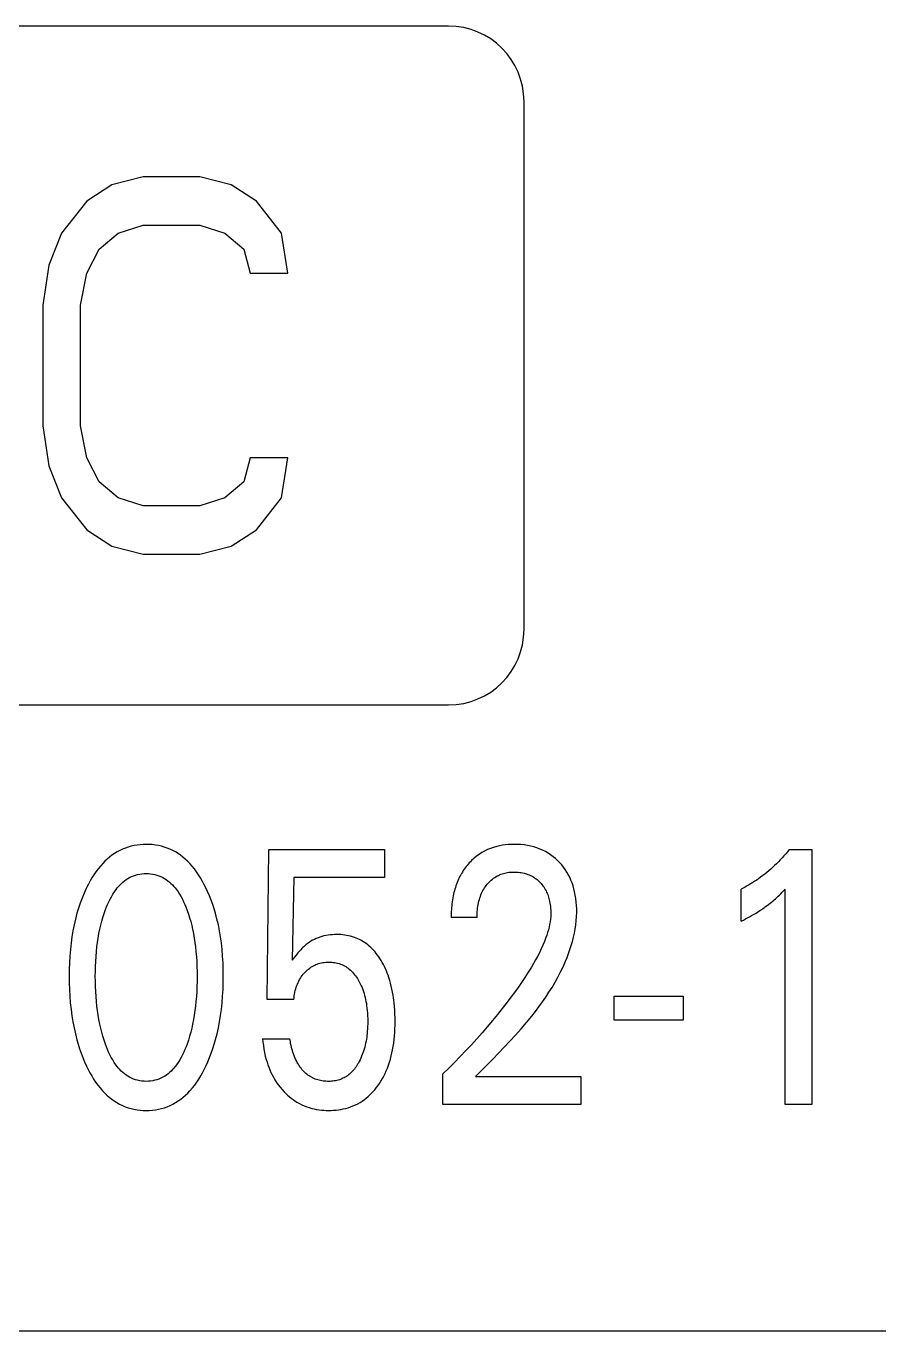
# Model space of a CAD drawing. Extents: x 0 to 420, y 0 to 297.
# Drawn here: x 188.35 to 194, y 186.17 to 194.82 of the extents above; entities that cross this region are included whole.
import ezdxf

# ---------------------------------------------------------------- set-up
doc = ezdxf.new("R2010")
doc.units = 0
doc.header["$LTSCALE"] = 23.1
doc.layers.add('10000_FRONT', color=7, linetype='CONTINUOUS')

msp = doc.modelspace()

# ---------------------------------------------------------------- linework, layer by layer
at = {"layer": '10000_FRONT', "color": 7, "linetype": 'CONTINUOUS'}
for p, q in [((191.1476, 194.8227), (183.6476, 194.8227)), ((191.6476, 190.8227), (191.6476, 194.3227)), ((188.9143, 193.7695), (188.7476, 193.6631)), ((189.1226, 193.8227), (188.9143, 193.7695)), ((189.4976, 193.8227), (189.1226, 193.8227)), ((189.7059, 193.7695), (189.4976, 193.8227)), ((189.8726, 193.6631), (189.7059, 193.7695)), ((188.7476, 193.6631), (188.5809, 193.4503)), ((190.0393, 193.4503), (189.8726, 193.6631)), ((188.9559, 193.4503), (189.1226, 193.5035)), ((189.1226, 193.5035), (189.4976, 193.5035)), ((189.4976, 193.5035), (189.6643, 193.4503)), ((188.5809, 193.4503), (188.4976, 193.2376)), ((188.8309, 193.3439), (188.9559, 193.4503)), ((189.6643, 193.4503), (189.7893, 193.3439)), ((190.0809, 193.1844), (190.0393, 193.4503)), ((188.7476, 193.1844), (188.8309, 193.3439)), ((189.7893, 193.3439), (189.8309, 193.1844)), ((188.4976, 193.2376), (188.4559, 192.9716)), ((188.7059, 192.9716), (188.7476, 193.1844)), ((189.8309, 193.1844), (190.0809, 193.1844)), ((188.4559, 192.9716), (188.4559, 192.1737)), ((188.7059, 192.1737), (188.7059, 192.9716)), ((188.4559, 192.1737), (188.4976, 191.9078)), ((188.7476, 191.961), (188.7059, 192.1737)), ((188.8309, 191.8014), (188.7476, 191.961)), ((189.8309, 191.961), (189.7893, 191.8014)), ((190.0809, 191.961), (189.8309, 191.961)), ((190.0393, 191.695), (190.0809, 191.961)), ((188.4976, 191.9078), (188.5809, 191.695)), ((188.9559, 191.695), (188.8309, 191.8014)), ((189.7893, 191.8014), (189.6643, 191.695)), ((188.5809, 191.695), (188.7476, 191.4822)), ((189.1226, 191.6418), (188.9559, 191.695)), ((189.6643, 191.695), (189.4976, 191.6418)), ((189.8726, 191.4822), (190.0393, 191.695)), ((189.4976, 191.6418), (189.1226, 191.6418)), ((188.7476, 191.4822), (188.9143, 191.3759)), ((189.7059, 191.3759), (189.8726, 191.4822)), ((188.9143, 191.3759), (189.1226, 191.3227)), ((189.4976, 191.3227), (189.7059, 191.3759)), ((189.1226, 191.3227), (189.4976, 191.3227)), ((183.6476, 190.3227), (191.1476, 190.3227)), ((188.967, 189.3577), (188.9492, 189.3479)), ((188.9854, 189.3664), (188.967, 189.3577)), ((189.004, 189.3739), (188.9854, 189.3664)), ((189.023, 189.3804), (189.004, 189.3739)), ((189.0423, 189.3858), (189.023, 189.3804)), ((189.062, 189.3902), (189.0423, 189.3858)), ((189.0819, 189.3936), (189.062, 189.3902)), ((189.1019, 189.396), (189.0819, 189.3936)), ((189.1221, 189.3975), (189.1019, 189.396)), ((189.1423, 189.398), (189.1221, 189.3975)), ((189.1626, 189.3975), (189.1423, 189.398)), ((189.1828, 189.3961), (189.1626, 189.3975)), ((189.2029, 189.3937), (189.1828, 189.3961)), ((189.2229, 189.3903), (189.2029, 189.3937)), ((189.2426, 189.3859), (189.2229, 189.3903)), ((189.262, 189.3804), (189.2426, 189.3859)), ((189.281, 189.3739), (189.262, 189.3804)), ((189.2997, 189.3664), (189.281, 189.3739)), ((189.318, 189.3577), (189.2997, 189.3664)), ((189.3359, 189.3479), (189.318, 189.3577)), ((189.9439, 188.3691), (189.9552, 189.363)), ((189.9552, 189.363), (190.723, 189.363)), ((190.723, 189.363), (190.723, 189.1775)), ((191.3867, 189.3538), (191.368, 189.3434)), ((191.406, 189.3632), (191.3867, 189.3538)), ((191.4258, 189.3714), (191.406, 189.3632)), ((191.4461, 189.3784), (191.4258, 189.3714)), ((191.4667, 189.3843), (191.4461, 189.3784)), ((191.4854, 189.3886), (191.4667, 189.3843)), ((191.5043, 189.3921), (191.4854, 189.3886)), ((191.5234, 189.3947), (191.5043, 189.3921)), ((191.5425, 189.3965), (191.5234, 189.3947)), ((191.5617, 189.3976), (191.5425, 189.3965)), ((191.581, 189.398), (191.5617, 189.3976)), ((191.6035, 189.3976), (191.581, 189.398)), ((191.626, 189.3962), (191.6035, 189.3976)), ((191.6484, 189.3939), (191.626, 189.3962)), ((191.6706, 189.3904), (191.6484, 189.3939)), ((191.6926, 189.3859), (191.6706, 189.3904)), ((191.7127, 189.3807), (191.6926, 189.3859)), ((191.7325, 189.3745), (191.7127, 189.3807)), ((191.7519, 189.3673), (191.7325, 189.3745)), ((191.7709, 189.3591), (191.7519, 189.3673)), ((191.7894, 189.3498), (191.7709, 189.3591)), ((191.8071, 189.3396), (191.7894, 189.3498)), ((193.3947, 189.3491), (193.3831, 189.3354)), ((193.406, 189.363), (193.3947, 189.3491)), ((193.406, 189.363), (193.5564, 189.363)), ((193.5564, 189.363), (193.5564, 187.6727)), ((188.8541, 189.2716), (188.8382, 189.2538)), ((188.8684, 189.2861), (188.8541, 189.2716)), ((188.8834, 189.3), (188.8684, 189.2861)), ((188.899, 189.3132), (188.8834, 189.3)), ((188.9152, 189.3256), (188.899, 189.3132)), ((188.9319, 189.3372), (188.9152, 189.3256)), ((188.9492, 189.3479), (188.9319, 189.3372)), ((189.3532, 189.3372), (189.3359, 189.3479)), ((189.3699, 189.3256), (189.3532, 189.3372)), ((189.3861, 189.3132), (189.3699, 189.3256)), ((189.4017, 189.3), (189.3861, 189.3132)), ((189.4166, 189.2861), (189.4017, 189.3)), ((189.4309, 189.2716), (189.4166, 189.2861)), ((189.4468, 189.2539), (189.4309, 189.2716)), ((191.2778, 189.267), (191.2708, 189.2587)), ((191.285, 189.2751), (191.2778, 189.267)), ((191.2924, 189.2829), (191.285, 189.2751)), ((191.3, 189.2906), (191.2924, 189.2829)), ((191.3158, 189.3052), (191.3, 189.2906)), ((191.3325, 189.319), (191.3158, 189.3052)), ((191.3499, 189.3317), (191.3325, 189.319)), ((191.368, 189.3434), (191.3499, 189.3317)), ((191.8241, 189.3284), (191.8071, 189.3396)), ((191.8406, 189.3163), (191.8241, 189.3284)), ((191.8563, 189.3033), (191.8406, 189.3163)), ((191.8714, 189.2895), (191.8563, 189.3033)), ((191.8849, 189.2758), (191.8714, 189.2895)), ((191.8977, 189.2614), (191.8849, 189.2758)), ((193.3218, 189.2699), (193.3089, 189.2574)), ((193.3345, 189.2826), (193.3218, 189.2699)), ((193.347, 189.2955), (193.3345, 189.2826)), ((193.3593, 189.3086), (193.347, 189.2955)), ((193.3713, 189.3219), (193.3593, 189.3086)), ((193.3831, 189.3354), (193.3713, 189.3219)), ((188.7827, 189.1765), (188.7707, 189.1559)), ((188.7954, 189.1967), (188.7827, 189.1765)), ((188.8089, 189.2163), (188.7954, 189.1967)), ((188.8231, 189.2354), (188.8089, 189.2163)), ((188.8382, 189.2538), (188.8231, 189.2354)), ((189.0205, 189.1719), (189.0322, 189.1786)), ((189.0322, 189.1786), (189.0449, 189.1848)), ((189.0449, 189.1848), (189.0581, 189.1902)), ((189.0581, 189.1902), (189.0716, 189.1948)), ((189.0716, 189.1948), (189.0854, 189.1985)), ((189.0854, 189.1985), (189.0994, 189.2014)), ((189.0994, 189.2014), (189.1136, 189.2035)), ((189.1136, 189.2035), (189.1279, 189.2048)), ((189.1279, 189.2048), (189.1423, 189.2052)), ((189.1423, 189.2052), (189.1567, 189.2048)), ((189.1567, 189.2048), (189.171, 189.2035)), ((189.171, 189.2035), (189.1852, 189.2014)), ((189.1852, 189.2014), (189.1992, 189.1985)), ((189.1992, 189.1985), (189.213, 189.1948)), ((189.213, 189.1948), (189.2265, 189.1902)), ((189.2265, 189.1902), (189.2397, 189.1848)), ((189.2397, 189.1848), (189.2525, 189.1786)), ((189.2525, 189.1786), (189.2641, 189.1719)), ((189.4619, 189.2354), (189.4468, 189.2539)), ((189.476, 189.2163), (189.4619, 189.2354)), ((189.4894, 189.1967), (189.476, 189.2163)), ((189.5021, 189.1765), (189.4894, 189.1967)), ((189.5141, 189.1559), (189.5021, 189.1765)), ((190.1215, 189.1775), (190.1112, 188.6305)), ((190.723, 189.1775), (190.1215, 189.1775)), ((191.2181, 189.1771), (191.2132, 189.1666)), ((191.223, 189.1867), (191.2181, 189.1771)), ((191.2282, 189.1962), (191.223, 189.1867)), ((191.2335, 189.2056), (191.2282, 189.1962)), ((191.2392, 189.2148), (191.2335, 189.2056)), ((191.245, 189.2239), (191.2392, 189.2148)), ((191.2511, 189.2329), (191.245, 189.2239)), ((191.2574, 189.2417), (191.2511, 189.2329)), ((191.264, 189.2503), (191.2574, 189.2417)), ((191.2708, 189.2587), (191.264, 189.2503)), ((191.4455, 189.1735), (191.4534, 189.179)), ((191.4534, 189.179), (191.4613, 189.1839)), ((191.4613, 189.1839), (191.4694, 189.1885)), ((191.4694, 189.1885), (191.4777, 189.1927)), ((191.4777, 189.1927), (191.4861, 189.1966)), ((191.4861, 189.1966), (191.4948, 189.2001)), ((191.4948, 189.2001), (191.5036, 189.2032)), ((191.5036, 189.2032), (191.5124, 189.2059)), ((191.5124, 189.2059), (191.5208, 189.208)), ((191.5208, 189.208), (191.5293, 189.2099)), ((191.5293, 189.2099), (191.5378, 189.2114)), ((191.5378, 189.2114), (191.5464, 189.2127)), ((191.5464, 189.2127), (191.555, 189.2136)), ((191.555, 189.2136), (191.5636, 189.2143)), ((191.5636, 189.2143), (191.5723, 189.2147)), ((191.5723, 189.2147), (191.581, 189.2148)), ((191.581, 189.2148), (191.5906, 189.2147)), ((191.5906, 189.2147), (191.6003, 189.2143)), ((191.6003, 189.2143), (191.6099, 189.2136)), ((191.6099, 189.2136), (191.6194, 189.2125)), ((191.6194, 189.2125), (191.629, 189.2111)), ((191.629, 189.2111), (191.6384, 189.2093)), ((191.6384, 189.2093), (191.6478, 189.2072)), ((191.6478, 189.2072), (191.6564, 189.2049)), ((191.6564, 189.2049), (191.6649, 189.2023)), ((191.6649, 189.2023), (191.6733, 189.1994)), ((191.6733, 189.1994), (191.6816, 189.1961)), ((191.6816, 189.1961), (191.6897, 189.1925)), ((191.6897, 189.1925), (191.6977, 189.1886)), ((191.6977, 189.1886), (191.7055, 189.1843)), ((191.7055, 189.1843), (191.713, 189.1797)), ((191.713, 189.1797), (191.7204, 189.1749)), ((191.9098, 189.2464), (191.8977, 189.2614)), ((191.9212, 189.2308), (191.9098, 189.2464)), ((191.9317, 189.2146), (191.9212, 189.2308)), ((191.9413, 189.198), (191.9317, 189.2146)), ((191.9506, 189.1799), (191.9413, 189.198)), ((191.9589, 189.1614), (191.9506, 189.1799)), ((193.2169, 189.1803), (193.203, 189.1703)), ((193.2306, 189.1906), (193.2169, 189.1803)), ((193.2442, 189.2011), (193.2306, 189.1906)), ((193.2575, 189.2119), (193.2442, 189.2011)), ((193.2706, 189.223), (193.2575, 189.2119)), ((193.2836, 189.2342), (193.2706, 189.223)), ((193.2963, 189.2457), (193.2836, 189.2342)), ((193.3089, 189.2574), (193.2963, 189.2457)), ((188.745, 189.1062), (188.7303, 189.074)), ((188.7486, 189.1136), (188.745, 189.1062)), ((188.7593, 189.1349), (188.7486, 189.1136)), ((188.7707, 189.1559), (188.7593, 189.1349)), ((188.9312, 189.0833), (188.9423, 189.0986)), ((188.9423, 189.0986), (188.9506, 189.1093)), ((188.9506, 189.1093), (188.9593, 189.1196)), ((188.9593, 189.1196), (188.9685, 189.1295)), ((188.9685, 189.1295), (188.9781, 189.139)), ((188.9781, 189.139), (188.9881, 189.1481)), ((188.9881, 189.1481), (188.9985, 189.1566)), ((188.9985, 189.1566), (189.0093, 189.1646)), ((189.0093, 189.1646), (189.0205, 189.1719)), ((189.2641, 189.1719), (189.2753, 189.1646)), ((189.2753, 189.1646), (189.2862, 189.1566)), ((189.2862, 189.1566), (189.2966, 189.1481)), ((189.2966, 189.1481), (189.3065, 189.139)), ((189.3065, 189.139), (189.3161, 189.1295)), ((189.3161, 189.1295), (189.3253, 189.1196)), ((189.3253, 189.1196), (189.334, 189.1093)), ((189.334, 189.1093), (189.3424, 189.0986)), ((189.3424, 189.0986), (189.3534, 189.0833)), ((189.5254, 189.1349), (189.5141, 189.1559)), ((189.5361, 189.1136), (189.5254, 189.1349)), ((189.5491, 189.0857), (189.5361, 189.1136)), ((191.186, 189.0905), (191.1831, 189.0793)), ((191.1891, 189.1016), (191.186, 189.0905)), ((191.1925, 189.1127), (191.1891, 189.1016)), ((191.1961, 189.1237), (191.1925, 189.1127)), ((191.2, 189.1346), (191.1961, 189.1237)), ((191.2041, 189.1454), (191.2, 189.1346)), ((191.2085, 189.1561), (191.2041, 189.1454)), ((191.2132, 189.1666), (191.2085, 189.1561)), ((191.3708, 189.0829), (191.3755, 189.092)), ((191.3755, 189.092), (191.3805, 189.1008)), ((191.3805, 189.1008), (191.3858, 189.1095)), ((191.3858, 189.1095), (191.3915, 189.1179)), ((191.3915, 189.1179), (191.3975, 189.1261)), ((191.3975, 189.1261), (191.4039, 189.1341)), ((191.4039, 189.1341), (191.4101, 189.1414)), ((191.4101, 189.1414), (191.4166, 189.1484)), ((191.4166, 189.1484), (191.4235, 189.1551)), ((191.4235, 189.1551), (191.4306, 189.1616)), ((191.4306, 189.1616), (191.4379, 189.1677)), ((191.4379, 189.1677), (191.4455, 189.1735)), ((191.7204, 189.1749), (191.7275, 189.1697)), ((191.7275, 189.1697), (191.7345, 189.1642)), ((191.7345, 189.1642), (191.7412, 189.1584)), ((191.7412, 189.1584), (191.7477, 189.1524)), ((191.7477, 189.1524), (191.7539, 189.1462)), ((191.7539, 189.1462), (191.7606, 189.1389)), ((191.7606, 189.1389), (191.7669, 189.1314)), ((191.7669, 189.1314), (191.7729, 189.1237)), ((191.7729, 189.1237), (191.7786, 189.1157)), ((191.7786, 189.1157), (191.784, 189.1074)), ((191.784, 189.1074), (191.789, 189.099)), ((191.789, 189.099), (191.7936, 189.0903)), ((191.7936, 189.0903), (191.7976, 189.0821)), ((191.9663, 189.1425), (191.9589, 189.1614)), ((191.9728, 189.1232), (191.9663, 189.1425)), ((191.9784, 189.1037), (191.9728, 189.1232)), ((191.9833, 189.0839), (191.9784, 189.1037)), ((193.1016, 189.1083), (193.0884, 189.1016)), ((193.0884, 188.8895), (193.0884, 189.1016)), ((193.1148, 189.1153), (193.1016, 189.1083)), ((193.1278, 189.1225), (193.1148, 189.1153)), ((193.1407, 189.1299), (193.1278, 189.1225)), ((193.1534, 189.1376), (193.1407, 189.1299)), ((193.166, 189.1454), (193.1534, 189.1376)), ((193.1785, 189.1535), (193.166, 189.1454)), ((193.1908, 189.1618), (193.1785, 189.1535)), ((193.203, 189.1703), (193.1908, 189.1618)), ((193.3598, 189.0807), (193.3693, 189.0905)), ((193.3693, 189.0905), (193.3788, 189.1004)), ((193.3788, 187.6727), (193.3788, 189.1004)), ((188.7046, 189.0084), (188.6934, 188.975)), ((188.7169, 189.0414), (188.7046, 189.0084)), ((188.7303, 189.074), (188.7169, 189.0414)), ((188.8866, 189.0005), (188.8943, 189.0176)), ((188.8943, 189.0176), (188.9026, 189.0346)), ((188.9026, 189.0346), (188.9114, 189.0512)), ((188.9114, 189.0512), (188.921, 189.0674)), ((188.921, 189.0674), (188.9312, 189.0833)), ((189.3534, 189.0833), (189.3637, 189.0674)), ((189.3637, 189.0674), (189.3732, 189.0512)), ((189.3732, 189.0512), (189.3821, 189.0346)), ((189.3821, 189.0346), (189.3904, 189.0176)), ((189.3904, 189.0176), (189.3981, 189.0005)), ((189.5613, 189.0574), (189.5491, 189.0857)), ((189.5726, 189.0288), (189.5613, 189.0574)), ((189.583, 188.9999), (189.5726, 189.0288)), ((191.1698, 189.0047), (191.1684, 188.9917)), ((191.1715, 189.0178), (191.1698, 189.0047)), ((191.1734, 189.0308), (191.1715, 189.0178)), ((191.1756, 189.0437), (191.1734, 189.0308)), ((191.178, 189.0566), (191.1756, 189.0437)), ((191.1805, 189.068), (191.178, 189.0566)), ((191.1831, 189.0793), (191.1805, 189.068)), ((191.3441, 189.0002), (191.3463, 189.0111)), ((191.3463, 189.0111), (191.3488, 189.0218)), ((191.3488, 189.0218), (191.3516, 189.0324)), ((191.3516, 189.0324), (191.3548, 189.043)), ((191.3548, 189.043), (191.3583, 189.0534)), ((191.3583, 189.0534), (191.3622, 189.0636)), ((191.3622, 189.0636), (191.3665, 189.0737)), ((191.3665, 189.0737), (191.3708, 189.0829)), ((191.7976, 189.0821), (191.8013, 189.0736)), ((191.8013, 189.0736), (191.8047, 189.0651)), ((191.8047, 189.0651), (191.8077, 189.0564)), ((191.8077, 189.0564), (191.8105, 189.0476)), ((191.8105, 189.0476), (191.8131, 189.0388)), ((191.8131, 189.0388), (191.8154, 189.0299)), ((191.8154, 189.0299), (191.8174, 189.0209)), ((191.8174, 189.0209), (191.8197, 189.0091)), ((191.8197, 189.0091), (191.8216, 188.9973)), ((191.9879, 189.0614), (191.9833, 189.0839)), ((191.9916, 189.0388), (191.9879, 189.0614)), ((191.9943, 189.016), (191.9916, 189.0388)), ((191.9962, 188.9932), (191.9943, 189.016)), ((193.27, 188.9999), (193.2797, 189.0075)), ((193.2797, 189.0075), (193.2894, 189.0153)), ((193.2894, 189.0153), (193.2989, 189.0233)), ((193.2989, 189.0233), (193.3072, 189.0305)), ((193.3072, 189.0305), (193.3155, 189.0378)), ((193.3155, 189.0378), (193.3236, 189.0452)), ((193.3236, 189.0452), (193.3326, 189.0537)), ((193.3326, 189.0537), (193.3415, 189.0622)), ((193.3415, 189.0622), (193.3502, 189.0709)), ((193.3502, 189.0709), (193.3598, 189.0807)), ((188.6833, 188.9412), (188.673, 188.9025)), ((188.6934, 188.975), (188.6833, 188.9412)), ((188.8553, 188.9141), (188.8636, 188.9399)), ((188.8636, 188.9399), (188.8726, 188.9654)), ((188.8726, 188.9654), (188.8794, 188.983)), ((188.8794, 188.983), (188.8866, 189.0005)), ((189.3981, 189.0005), (189.4053, 188.983)), ((189.4053, 188.983), (189.412, 188.9654)), ((189.412, 188.9654), (189.4142, 188.9596)), ((189.4142, 188.9596), (189.4226, 188.9352)), ((189.4226, 188.9352), (189.4304, 188.9105)), ((189.5926, 188.9707), (189.583, 188.9999)), ((189.6013, 188.9412), (189.5926, 188.9707)), ((189.6116, 188.9026), (189.6013, 188.9412)), ((191.1648, 188.9266), (191.1647, 188.9136)), ((191.1651, 188.9395), (191.1648, 188.9266)), ((191.1656, 188.9526), (191.1651, 188.9395)), ((191.1663, 188.9656), (191.1656, 188.9526)), ((191.1672, 188.9786), (191.1663, 188.9656)), ((191.1684, 188.9917), (191.1672, 188.9786)), ((191.3367, 188.9136), (191.3368, 188.926)), ((191.3368, 188.926), (191.3372, 188.9383)), ((191.3372, 188.9383), (191.3379, 188.9508)), ((191.3379, 188.9508), (191.339, 188.9632)), ((191.339, 188.9632), (191.3403, 188.9756)), ((191.3403, 188.9756), (191.342, 188.9879)), ((191.342, 188.9879), (191.3441, 189.0002)), ((191.8216, 188.9973), (191.8231, 188.9854)), ((191.8246, 188.9199), (191.8229, 188.902)), ((191.8231, 188.9854), (191.8243, 188.9735)), ((191.8243, 188.9735), (191.825, 188.9616)), ((191.8253, 188.9377), (191.8246, 188.9199)), ((191.825, 188.9616), (191.8254, 188.9497)), ((191.8254, 188.9497), (191.8253, 188.9377)), ((191.9944, 188.8919), (191.9964, 188.9196)), ((191.9972, 188.9703), (191.9962, 188.9932)), ((191.9964, 188.9196), (191.9973, 188.9474)), ((191.9973, 188.9474), (191.9972, 188.9703)), ((193.1294, 188.9108), (193.143, 188.9182)), ((193.143, 188.9182), (193.1564, 188.9257)), ((193.1564, 188.9257), (193.1698, 188.9333)), ((193.1698, 188.9333), (193.1818, 188.9403)), ((193.1818, 188.9403), (193.1936, 188.9475)), ((193.1936, 188.9475), (193.2054, 188.9549)), ((193.2054, 188.9549), (193.217, 188.9624)), ((193.217, 188.9624), (193.2286, 188.97)), ((193.2286, 188.97), (193.24, 188.9779)), ((193.24, 188.9779), (193.2501, 188.9851)), ((193.2501, 188.9851), (193.2601, 188.9924)), ((193.2601, 188.9924), (193.27, 188.9999)), ((188.6641, 188.8636), (188.6563, 188.8243)), ((188.673, 188.9025), (188.6641, 188.8636)), ((188.8291, 188.8062), (188.835, 188.8355)), ((188.835, 188.8355), (188.8411, 188.8618)), ((188.8411, 188.8618), (188.8479, 188.888)), ((188.8479, 188.888), (188.8553, 188.9141)), ((189.4304, 188.9105), (189.4374, 188.8857)), ((189.4374, 188.8857), (189.4438, 188.8606)), ((189.4438, 188.8606), (189.4496, 188.8355)), ((189.4496, 188.8355), (189.4556, 188.8062)), ((189.6206, 188.8636), (189.6116, 188.9026)), ((189.6284, 188.8243), (189.6206, 188.8636)), ((191.3367, 188.9136), (191.1647, 188.9136)), ((191.8094, 188.8316), (191.8044, 188.8142)), ((191.8137, 188.849), (191.8094, 188.8316)), ((191.8175, 188.8666), (191.8137, 188.849)), ((191.8206, 188.8843), (191.8175, 188.8666)), ((191.8229, 188.902), (191.8206, 188.8843)), ((191.982, 188.8093), (191.9871, 188.8367)), ((191.9871, 188.8367), (191.9913, 188.8643)), ((191.9913, 188.8643), (191.9944, 188.8919)), ((193.0884, 188.8895), (193.1021, 188.8965)), ((193.1021, 188.8965), (193.1158, 188.9036)), ((193.1158, 188.9036), (193.1294, 188.9108)), ((188.6441, 188.7452), (188.6393, 188.7015)), ((188.6497, 188.7849), (188.6441, 188.7452)), ((188.6563, 188.8243), (188.6497, 188.7849)), ((188.8156, 188.7177), (188.8194, 188.7473)), ((188.8194, 188.7473), (188.8239, 188.7768)), ((188.8239, 188.7768), (188.8291, 188.8062)), ((189.4556, 188.8062), (189.4607, 188.7768)), ((189.4607, 188.7768), (189.4652, 188.7473)), ((189.4652, 188.7473), (189.469, 188.7177)), ((189.635, 188.7849), (189.6284, 188.8243)), ((189.6405, 188.7452), (189.635, 188.7849)), ((189.6454, 188.7015), (189.6405, 188.7452)), ((190.223, 188.7485), (190.2122, 188.7407)), ((190.2343, 188.7557), (190.223, 188.7485)), ((190.2458, 188.7624), (190.2343, 188.7557)), ((190.2577, 188.7685), (190.2458, 188.7624)), ((190.2698, 188.7741), (190.2577, 188.7685)), ((190.2821, 188.7791), (190.2698, 188.7741)), ((190.2947, 188.7836), (190.2821, 188.7791)), ((190.3075, 188.7875), (190.2947, 188.7836)), ((190.3204, 188.7909), (190.3075, 188.7875)), ((190.3343, 188.7939), (190.3204, 188.7909)), ((190.3484, 188.7963), (190.3343, 188.7939)), ((190.3625, 188.7981), (190.3484, 188.7963)), ((190.3768, 188.7994), (190.3625, 188.7981)), ((190.391, 188.8001), (190.3768, 188.7994)), ((190.4054, 188.8004), (190.391, 188.8001)), ((190.4187, 188.8002), (190.4054, 188.8004)), ((190.4319, 188.7995), (190.4187, 188.8002)), ((190.4452, 188.7984), (190.4319, 188.7995)), ((190.4584, 188.7968), (190.4452, 188.7984)), ((190.4715, 188.7948), (190.4584, 188.7968)), ((190.4846, 188.7922), (190.4715, 188.7948)), ((190.4975, 188.7891), (190.4846, 188.7922)), ((190.5102, 188.7855), (190.4975, 188.7891)), ((190.5228, 188.7814), (190.5102, 188.7855)), ((190.5347, 188.7769), (190.5228, 188.7814)), ((190.5463, 188.7719), (190.5347, 188.7769)), ((190.5577, 188.7664), (190.5463, 188.7719)), ((190.5689, 188.7605), (190.5577, 188.7664)), ((190.5799, 188.7541), (190.5689, 188.7605)), ((190.5906, 188.7473), (190.5799, 188.7541)), ((190.601, 188.74), (190.5906, 188.7473)), ((191.7835, 188.7545), (191.773, 188.7293)), ((191.7932, 188.78), (191.7835, 188.7545)), ((191.799, 188.7971), (191.7932, 188.78)), ((191.8044, 188.8142), (191.799, 188.7971)), ((191.9612, 188.728), (191.969, 188.7549)), ((191.969, 188.7549), (191.9759, 188.782)), ((191.9759, 188.782), (191.982, 188.8093)), ((188.6356, 188.6576), (188.6331, 188.6137)), ((188.6393, 188.7015), (188.6356, 188.6576)), ((188.8097, 188.6552), (188.8125, 188.6881)), ((188.8125, 188.6881), (188.8156, 188.7177)), ((189.469, 188.7177), (189.4722, 188.6881)), ((189.4722, 188.6881), (189.475, 188.6552)), ((189.649, 188.6576), (189.6454, 188.7015)), ((189.6516, 188.6137), (189.649, 188.6576)), ((190.1366, 188.664), (190.1237, 188.6474)), ((190.1481, 188.6782), (190.1366, 188.664)), ((190.1601, 188.6921), (190.1481, 188.6782)), ((190.1671, 188.6998), (190.1601, 188.6921)), ((190.1743, 188.7074), (190.1671, 188.6998)), ((190.1817, 188.7148), (190.1743, 188.7074)), ((190.1915, 188.7239), (190.1817, 188.7148)), ((190.2016, 188.7325), (190.1915, 188.7239)), ((190.2122, 188.7407), (190.2016, 188.7325)), ((190.6111, 188.7324), (190.601, 188.74)), ((190.6209, 188.7243), (190.6111, 188.7324)), ((190.6311, 188.7152), (190.6209, 188.7243)), ((190.641, 188.7056), (190.6311, 188.7152)), ((190.6505, 188.6956), (190.641, 188.7056)), ((190.6596, 188.6853), (190.6505, 188.6956)), ((190.6683, 188.6746), (190.6596, 188.6853)), ((190.6766, 188.6637), (190.6683, 188.6746)), ((190.6846, 188.6525), (190.6766, 188.6637)), ((191.7498, 188.68), (191.7373, 188.6558)), ((191.7617, 188.7045), (191.7498, 188.68)), ((191.773, 188.7293), (191.7617, 188.7045)), ((191.9334, 188.6488), (191.9433, 188.6749)), ((191.9433, 188.6749), (191.9526, 188.7014)), ((191.9526, 188.7014), (191.9612, 188.728)), ((188.6331, 188.6137), (188.6316, 188.5697)), ((188.8052, 188.5563), (188.8061, 188.5893)), ((188.8061, 188.5893), (188.8076, 188.6222)), ((188.8076, 188.6222), (188.8097, 188.6552)), ((189.475, 188.6552), (189.4771, 188.6222)), ((189.4771, 188.6222), (189.4786, 188.5893)), ((189.4786, 188.5893), (189.4794, 188.5563)), ((189.6531, 188.5697), (189.6516, 188.6137)), ((190.1237, 188.6474), (190.1112, 188.6305)), ((190.2117, 188.5655), (190.2191, 188.5717)), ((190.2191, 188.5717), (190.2268, 188.5776)), ((190.2268, 188.5776), (190.2347, 188.5832)), ((190.2347, 188.5832), (190.2429, 188.5883)), ((190.2429, 188.5883), (190.251, 188.5929)), ((190.251, 188.5929), (190.2594, 188.5972)), ((190.2594, 188.5972), (190.268, 188.601)), ((190.268, 188.601), (190.2767, 188.6044)), ((190.2767, 188.6044), (190.2856, 188.6074)), ((190.2856, 188.6074), (190.2946, 188.61)), ((190.2946, 188.61), (190.3041, 188.6123)), ((190.3041, 188.6123), (190.3137, 188.6141)), ((190.3137, 188.6141), (190.3234, 188.6155)), ((190.3234, 188.6155), (190.3331, 188.6165)), ((190.3331, 188.6165), (190.3429, 188.617)), ((190.3429, 188.617), (190.3527, 188.6172)), ((190.3527, 188.6172), (190.3627, 188.6171)), ((190.3627, 188.6171), (190.3726, 188.6165)), ((190.3726, 188.6165), (190.3826, 188.6155)), ((190.3826, 188.6155), (190.3924, 188.6141)), ((190.3924, 188.6141), (190.4022, 188.6123)), ((190.4022, 188.6123), (190.4119, 188.61)), ((190.4119, 188.61), (190.4214, 188.6073)), ((190.4214, 188.6073), (190.4308, 188.6041)), ((190.4308, 188.6041), (190.4397, 188.6006)), ((190.4397, 188.6006), (190.4484, 188.5966)), ((190.4484, 188.5966), (190.4569, 188.5923)), ((190.4569, 188.5923), (190.4652, 188.5875)), ((190.4652, 188.5875), (190.4733, 188.5823)), ((190.4733, 188.5823), (190.4812, 188.5768)), ((190.4812, 188.5768), (190.4887, 188.571)), ((190.4887, 188.571), (190.496, 188.5648)), ((190.6922, 188.641), (190.6846, 188.6525)), ((190.6995, 188.6293), (190.6922, 188.641)), ((190.7074, 188.6157), (190.6995, 188.6293)), ((190.7149, 188.6019), (190.7074, 188.6157)), ((190.7219, 188.5878), (190.7149, 188.6019)), ((190.7285, 188.5736), (190.7219, 188.5878)), ((190.7348, 188.5592), (190.7285, 188.5736)), ((191.6967, 188.5848), (191.6754, 188.5505)), ((191.7106, 188.6083), (191.6967, 188.5848)), ((191.7242, 188.6319), (191.7106, 188.6083)), ((191.7373, 188.6558), (191.7242, 188.6319)), ((191.8901, 188.5522), (191.907, 188.5872)), ((191.907, 188.5872), (191.9228, 188.6229)), ((191.9228, 188.6229), (191.9334, 188.6488)), ((188.6316, 188.5697), (188.6311, 188.5257)), ((188.6311, 188.5257), (188.6315, 188.4809)), ((188.8049, 188.5233), (188.8052, 188.5563)), ((188.8052, 188.4898), (188.8049, 188.5233)), ((188.806, 188.4563), (188.8052, 188.4898)), ((189.4794, 188.4898), (189.4786, 188.4563)), ((189.4794, 188.5563), (189.4797, 188.5233)), ((189.4797, 188.5233), (189.4794, 188.4898)), ((189.6535, 188.5257), (189.6531, 188.5697)), ((189.6531, 188.481), (189.6535, 188.5257)), ((190.1495, 188.4822), (190.1543, 188.4922)), ((190.1543, 188.4922), (190.1596, 188.5019)), ((190.1596, 188.5019), (190.165, 188.5109)), ((190.165, 188.5109), (190.1708, 188.5197)), ((190.1708, 188.5197), (190.177, 188.5282)), ((190.177, 188.5282), (190.1836, 188.5365)), ((190.1836, 188.5365), (190.1905, 188.5445)), ((190.1905, 188.5445), (190.1977, 188.5522)), ((190.1977, 188.5522), (190.2046, 188.559)), ((190.2046, 188.559), (190.2117, 188.5655)), ((190.496, 188.5648), (190.5037, 188.5576)), ((190.5037, 188.5576), (190.511, 188.55)), ((190.511, 188.55), (190.518, 188.5422)), ((190.518, 188.5422), (190.5246, 188.534)), ((190.5246, 188.534), (190.5309, 188.5256)), ((190.5309, 188.5256), (190.537, 188.517)), ((190.537, 188.517), (190.5427, 188.5082)), ((190.5427, 188.5082), (190.5482, 188.4992)), ((190.5482, 188.4992), (190.5552, 188.4868)), ((190.5552, 188.4868), (190.5617, 188.4742)), ((190.7406, 188.5447), (190.7348, 188.5592)), ((190.7461, 188.5299), (190.7406, 188.5447)), ((190.7512, 188.5151), (190.7461, 188.5299)), ((190.7571, 188.4962), (190.7512, 188.5151)), ((190.7626, 188.4771), (190.7571, 188.4962)), ((191.6535, 188.5165), (191.6309, 188.483)), ((191.6754, 188.5505), (191.6535, 188.5165)), ((191.8337, 188.4503), (191.8534, 188.4837)), ((191.8534, 188.4837), (191.8723, 188.5177)), ((191.8723, 188.5177), (191.8901, 188.5522)), ((188.6315, 188.4809), (188.633, 188.4362)), ((188.633, 188.4362), (188.6355, 188.3915)), ((188.8075, 188.4229), (188.806, 188.4563)), ((188.8096, 188.3894), (188.8075, 188.4229)), ((189.4771, 188.4229), (189.4751, 188.3894)), ((189.4786, 188.4563), (189.4771, 188.4229)), ((189.6491, 188.3918), (189.6516, 188.4364)), ((189.6516, 188.4364), (189.6531, 188.481)), ((190.1242, 188.3931), (190.1261, 188.4051)), ((190.1261, 188.4051), (190.1283, 188.4171)), ((190.1283, 188.4171), (190.131, 188.429)), ((190.131, 188.429), (190.1342, 188.4408)), ((190.1342, 188.4408), (190.1374, 188.4514)), ((190.1374, 188.4514), (190.141, 188.4618)), ((190.141, 188.4618), (190.145, 188.4721)), ((190.145, 188.4721), (190.1495, 188.4822)), ((190.5617, 188.4742), (190.5677, 188.4613)), ((190.5677, 188.4613), (190.5733, 188.4483)), ((190.5733, 188.4483), (190.5785, 188.435)), ((190.5785, 188.435), (190.5832, 188.4217)), ((190.5832, 188.4217), (190.5872, 188.4089)), ((190.5872, 188.4089), (190.5909, 188.3961)), ((190.7674, 188.4578), (190.7626, 188.4771)), ((190.7718, 188.4384), (190.7674, 188.4578)), ((190.7757, 188.419), (190.7718, 188.4384)), ((190.7792, 188.3994), (190.7757, 188.419)), ((190.7822, 188.3798), (190.7792, 188.3994)), ((191.5843, 188.4169), (191.5603, 188.3844)), ((191.6079, 188.4498), (191.5843, 188.4169)), ((191.6309, 188.483), (191.6079, 188.4498)), ((191.7917, 188.385), (191.8131, 188.4174)), ((191.8131, 188.4174), (191.8337, 188.4503)), ((188.6355, 188.3915), (188.6391, 188.3469)), ((188.6391, 188.3469), (188.6439, 188.3024)), ((188.8124, 188.3561), (188.8096, 188.3894)), ((188.8155, 188.3259), (188.8124, 188.3561)), ((188.8192, 188.2958), (188.8155, 188.3259)), ((189.4692, 188.3259), (189.4654, 188.2958)), ((189.4723, 188.3561), (189.4692, 188.3259)), ((189.4751, 188.3894), (189.4723, 188.3561)), ((189.6407, 188.3029), (189.6455, 188.3473)), ((189.6455, 188.3473), (189.6491, 188.3918)), ((190.1215, 188.3691), (189.9439, 188.3691)), ((190.1215, 188.3691), (190.1227, 188.3811)), ((190.1227, 188.3811), (190.1242, 188.3931)), ((190.5909, 188.3961), (190.5942, 188.3831)), ((190.5942, 188.3831), (190.5972, 188.37)), ((190.5972, 188.37), (190.5998, 188.3569)), ((190.5998, 188.3569), (190.6021, 188.3437)), ((190.6021, 188.3437), (190.6042, 188.3305)), ((190.6042, 188.3305), (190.6064, 188.3131)), ((190.6064, 188.3131), (190.6082, 188.2957)), ((190.7843, 188.3642), (190.7822, 188.3798)), ((190.7861, 188.3486), (190.7843, 188.3642)), ((190.7885, 188.3236), (190.7861, 188.3486)), ((190.7904, 188.2986), (190.7885, 188.3236)), ((191.5038, 188.3109), (191.4711, 188.27)), ((191.5359, 188.3522), (191.5038, 188.3109)), ((191.5603, 188.3844), (191.5359, 188.3522)), ((191.7232, 188.2905), (191.7467, 188.3216)), ((191.7467, 188.3216), (191.7695, 188.3531)), ((191.7695, 188.3531), (191.7917, 188.385)), ((192.2463, 188.2317), (192.2463, 188.3919)), ((192.2463, 188.3919), (192.7031, 188.3919)), ((192.7031, 188.3919), (192.7031, 188.2317)), ((188.6439, 188.3024), (188.6494, 188.2621)), ((188.6494, 188.2621), (188.6559, 188.222)), ((188.8236, 188.2659), (188.8192, 188.2958)), ((188.8288, 188.236), (188.8236, 188.2659)), ((188.8346, 188.2063), (188.8288, 188.236)), ((189.4559, 188.236), (189.45, 188.2063)), ((189.461, 188.2659), (189.4559, 188.236)), ((189.4654, 188.2958), (189.461, 188.2659)), ((189.6288, 188.2226), (189.6353, 188.2627)), ((189.6353, 188.2627), (189.6407, 188.3029)), ((190.6082, 188.2957), (190.6095, 188.2782)), ((190.6095, 188.2782), (190.6104, 188.2607)), ((190.6104, 188.2607), (190.611, 188.2432)), ((190.611, 188.2432), (190.6112, 188.2257)), ((190.6112, 188.2257), (190.611, 188.2087)), ((190.7916, 188.2735), (190.7904, 188.2986)), ((190.7923, 188.2484), (190.7916, 188.2735)), ((190.7925, 188.2233), (190.7923, 188.2484)), ((191.4379, 188.2296), (191.4042, 188.1895)), ((191.4711, 188.27), (191.4379, 188.2296)), ((191.6641, 188.2171), (191.6991, 188.2598)), ((191.6991, 188.2598), (191.7232, 188.2905)), ((192.7031, 188.2317), (192.2463, 188.2317)), ((188.6559, 188.222), (188.6635, 188.1821)), ((188.6635, 188.1821), (188.6724, 188.1425)), ((188.6724, 188.1425), (188.6825, 188.1032)), ((188.8406, 188.1794), (188.8346, 188.2063)), ((188.8473, 188.1527), (188.8406, 188.1794)), ((188.8546, 188.1262), (188.8473, 188.1527)), ((189.4374, 188.1527), (189.43, 188.1262)), ((189.4441, 188.1794), (189.4374, 188.1527)), ((189.45, 188.2063), (189.4441, 188.1794)), ((189.6022, 188.1037), (189.6123, 188.143)), ((189.6123, 188.143), (189.6211, 188.1827)), ((189.6211, 188.1827), (189.6288, 188.2226)), ((190.6069, 188.141), (190.6057, 188.1304)), ((190.6085, 188.1579), (190.6069, 188.141)), ((190.6097, 188.1748), (190.6085, 188.1579)), ((190.6105, 188.1917), (190.6097, 188.1748)), ((190.611, 188.2087), (190.6105, 188.1917)), ((190.7886, 188.128), (190.7903, 188.1518)), ((190.7903, 188.1518), (190.7916, 188.1756)), ((190.7916, 188.1756), (190.7923, 188.1994)), ((190.7923, 188.1994), (190.7925, 188.2233)), ((191.3695, 188.1492), (191.3342, 188.1094)), ((191.4042, 188.1895), (191.3695, 188.1492)), ((191.5916, 188.1338), (191.6283, 188.1752)), ((191.6283, 188.1752), (191.6641, 188.2171)), ((188.6825, 188.1032), (188.6911, 188.0733)), ((188.6911, 188.0733), (188.7005, 188.0437)), ((188.8628, 188.0999), (188.8546, 188.1262)), ((188.8717, 188.0739), (188.8628, 188.0999)), ((188.8784, 188.0558), (188.8717, 188.0739)), ((188.8856, 188.0379), (188.8784, 188.0558)), ((189.4062, 188.0558), (189.3991, 188.0379)), ((189.413, 188.0739), (189.4062, 188.0558)), ((189.4219, 188.0999), (189.413, 188.0739)), ((189.43, 188.1262), (189.4219, 188.0999)), ((189.5841, 188.044), (189.5935, 188.0738)), ((189.5935, 188.0738), (189.6022, 188.1037)), ((189.9139, 188.11), (189.9161, 188.0869)), ((189.9139, 188.11), (190.0952, 188.11)), ((189.9161, 188.0869), (189.919, 188.0637)), ((189.919, 188.0637), (189.9226, 188.0405)), ((190.0966, 188.0992), (190.0952, 188.11)), ((190.0983, 188.0882), (190.0966, 188.0992)), ((190.1002, 188.0771), (190.0983, 188.0882)), ((190.1025, 188.0658), (190.1002, 188.0771)), ((190.1052, 188.0544), (190.1025, 188.0658)), ((190.1081, 188.0429), (190.1052, 188.0544)), ((190.5912, 188.0535), (190.5876, 188.0405)), ((190.5944, 188.0667), (190.5912, 188.0535)), ((190.5974, 188.0799), (190.5944, 188.0667)), ((190.6, 188.0932), (190.5974, 188.0799)), ((190.6023, 188.1065), (190.6, 188.0932)), ((190.6043, 188.1199), (190.6023, 188.1065)), ((190.6057, 188.1304), (190.6043, 188.1199)), ((190.7761, 188.0363), (190.7798, 188.057)), ((190.7798, 188.057), (190.7834, 188.0806)), ((190.7834, 188.0806), (190.7863, 188.1042)), ((190.7863, 188.1042), (190.7886, 188.128)), ((191.2985, 188.0699), (191.2623, 188.0309)), ((191.3342, 188.1094), (191.2985, 188.0699)), ((191.4786, 188.0133), (191.5167, 188.0529)), ((191.5167, 188.0529), (191.5544, 188.0931)), ((191.5544, 188.0931), (191.5916, 188.1338)), ((188.7005, 188.0437), (188.7108, 188.0143)), ((188.7108, 188.0143), (188.7218, 187.9852)), ((188.7218, 187.9852), (188.7338, 187.9565)), ((188.8933, 188.0202), (188.8856, 188.0379)), ((188.9016, 188.0028), (188.8933, 188.0202)), ((188.9105, 187.9856), (188.9016, 188.0028)), ((188.92, 187.9689), (188.9105, 187.9856)), ((188.9303, 187.9525), (188.92, 187.9689)), ((189.3646, 187.9689), (189.3543, 187.9525)), ((189.3742, 187.9856), (189.3646, 187.9689)), ((189.3831, 188.0028), (189.3742, 187.9856)), ((189.3913, 188.0202), (189.3831, 188.0028)), ((189.3991, 188.0379), (189.3913, 188.0202)), ((189.5508, 187.9566), (189.5628, 187.9854)), ((189.5628, 187.9854), (189.5739, 188.0146)), ((189.5739, 188.0146), (189.5841, 188.044)), ((189.9226, 188.0405), (189.927, 188.0175)), ((189.927, 188.0175), (189.9321, 187.9946)), ((189.9321, 187.9946), (189.9381, 187.9719)), ((189.9381, 187.9719), (189.9433, 187.9545)), ((190.1114, 188.0314), (190.1081, 188.0429)), ((190.115, 188.0199), (190.1114, 188.0314)), ((190.1189, 188.0084), (190.115, 188.0199)), ((190.1232, 187.997), (190.1189, 188.0084)), ((190.1279, 187.9857), (190.1232, 187.997)), ((190.1329, 187.9745), (190.1279, 187.9857)), ((190.1382, 187.9635), (190.1329, 187.9745)), ((190.5607, 187.9704), (190.5551, 187.9594)), ((190.5659, 187.9816), (190.5607, 187.9704)), ((190.5708, 187.9929), (190.5659, 187.9816)), ((190.5754, 188.0043), (190.5708, 187.9929)), ((190.5797, 188.0159), (190.5754, 188.0043)), ((190.5836, 188.0276), (190.5797, 188.0159)), ((190.5876, 188.0405), (190.5836, 188.0276)), ((190.7556, 187.9546), (190.7616, 187.9748)), ((190.7616, 187.9748), (190.767, 187.9951)), ((190.767, 187.9951), (190.7719, 188.0156)), ((190.7719, 188.0156), (190.7761, 188.0363)), ((191.225, 187.9916), (191.1872, 187.9527)), ((191.2623, 188.0309), (191.225, 187.9916)), ((191.4022, 187.9351), (191.4404, 187.974)), ((191.4404, 187.974), (191.4786, 188.0133)), ((188.7338, 187.9565), (188.7467, 187.9281)), ((188.7467, 187.9281), (188.7574, 187.9061)), ((188.7574, 187.9061), (188.7687, 187.8845)), ((188.7687, 187.8845), (188.7807, 187.8632)), ((188.9414, 187.9367), (188.9303, 187.9525)), ((188.9497, 187.9258), (188.9414, 187.9367)), ((188.9585, 187.9152), (188.9497, 187.9258)), ((188.9677, 187.9049), (188.9585, 187.9152)), ((188.9773, 187.8951), (188.9677, 187.9049)), ((188.9873, 187.8858), (188.9773, 187.8951)), ((188.9977, 187.877), (188.9873, 187.8858)), ((189.2974, 187.8858), (189.2869, 187.877)), ((189.3074, 187.8951), (189.2974, 187.8858)), ((189.317, 187.9049), (189.3074, 187.8951)), ((189.3261, 187.9152), (189.317, 187.9049)), ((189.3349, 187.9258), (189.3261, 187.9152)), ((189.3432, 187.9367), (189.3349, 187.9258)), ((189.3543, 187.9525), (189.3432, 187.9367)), ((189.5041, 187.8632), (189.516, 187.8845)), ((189.516, 187.8845), (189.5273, 187.9062)), ((189.5273, 187.9062), (189.538, 187.9281)), ((189.538, 187.9281), (189.5508, 187.9566)), ((189.9433, 187.9545), (189.949, 187.9372)), ((189.949, 187.9372), (189.9552, 187.9202)), ((189.9552, 187.9202), (189.9619, 187.9034)), ((189.9619, 187.9034), (189.9693, 187.8868)), ((189.9693, 187.8868), (189.9772, 187.8706)), ((190.1439, 187.9527), (190.1382, 187.9635)), ((190.1486, 187.9445), (190.1439, 187.9527)), ((190.1534, 187.9365), (190.1486, 187.9445)), ((190.1585, 187.9286), (190.1534, 187.9365)), ((190.1639, 187.921), (190.1585, 187.9286)), ((190.1694, 187.9135), (190.1639, 187.921)), ((190.1752, 187.9063), (190.1694, 187.9135)), ((190.1812, 187.8993), (190.1752, 187.9063)), ((190.1874, 187.8925), (190.1812, 187.8993)), ((190.1939, 187.886), (190.1874, 187.8925)), ((190.2006, 187.8799), (190.1939, 187.886)), ((190.2075, 187.874), (190.2006, 187.8799)), ((190.4968, 187.881), (190.4904, 187.8753)), ((190.5037, 187.8876), (190.4968, 187.881)), ((190.5103, 187.8944), (190.5037, 187.8876)), ((190.5166, 187.9016), (190.5103, 187.8944)), ((190.5227, 187.9089), (190.5166, 187.9016)), ((190.5285, 187.9165), (190.5227, 187.9089)), ((190.534, 187.9243), (190.5285, 187.9165)), ((190.5393, 187.9322), (190.534, 187.9243)), ((190.5443, 187.9403), (190.5393, 187.9322)), ((190.5491, 187.9486), (190.5443, 187.9403)), ((190.5551, 187.9594), (190.5491, 187.9486)), ((190.718, 187.8623), (190.7264, 187.8795)), ((190.7264, 187.8795), (190.7343, 187.8971)), ((190.7343, 187.8971), (190.7416, 187.9148)), ((190.7416, 187.9148), (190.7489, 187.9346)), ((190.7489, 187.9346), (190.7556, 187.9546)), ((191.1489, 187.9143), (191.1102, 187.8763)), ((191.1872, 187.9527), (191.1489, 187.9143)), ((191.3263, 187.8582), (191.4022, 187.9351)), ((188.7807, 187.8632), (188.7935, 187.8424)), ((188.7935, 187.8424), (188.8069, 187.8221)), ((188.8069, 187.8221), (188.8212, 187.8023)), ((188.8212, 187.8023), (188.8364, 187.7832)), ((189.0086, 187.8688), (188.9977, 187.877)), ((189.0199, 187.8612), (189.0086, 187.8688)), ((189.0316, 187.8543), (189.0199, 187.8612)), ((189.0444, 187.8479), (189.0316, 187.8543)), ((189.0576, 187.8424), (189.0444, 187.8479)), ((189.0712, 187.8377), (189.0576, 187.8424)), ((189.0851, 187.8338), (189.0712, 187.8377)), ((189.0992, 187.8308), (189.0851, 187.8338)), ((189.1135, 187.8286), (189.0992, 187.8308)), ((189.1279, 187.8273), (189.1135, 187.8286)), ((189.1423, 187.8269), (189.1279, 187.8273)), ((189.1568, 187.8273), (189.1423, 187.8269)), ((189.1712, 187.8286), (189.1568, 187.8273)), ((189.1855, 187.8308), (189.1712, 187.8286)), ((189.1996, 187.8338), (189.1855, 187.8308)), ((189.2134, 187.8377), (189.1996, 187.8338)), ((189.227, 187.8424), (189.2134, 187.8377)), ((189.2402, 187.8479), (189.227, 187.8424)), ((189.253, 187.8543), (189.2402, 187.8479)), ((189.2647, 187.8612), (189.253, 187.8543)), ((189.276, 187.8688), (189.2647, 187.8612)), ((189.2869, 187.877), (189.276, 187.8688)), ((189.4486, 187.7832), (189.4637, 187.8023)), ((189.4637, 187.8023), (189.478, 187.8221)), ((189.478, 187.8221), (189.4914, 187.8424)), ((189.4914, 187.8424), (189.5041, 187.8632)), ((189.9772, 187.8706), (189.9857, 187.8546)), ((189.9857, 187.8546), (189.9958, 187.8373)), ((189.9958, 187.8373), (190.0066, 187.8205)), ((190.0066, 187.8205), (190.0181, 187.8042)), ((190.0181, 187.8042), (190.0303, 187.7883)), ((190.2147, 187.8684), (190.2075, 187.874)), ((190.2221, 187.8632), (190.2147, 187.8684)), ((190.2297, 187.8583), (190.2221, 187.8632)), ((190.2376, 187.8539), (190.2297, 187.8583)), ((190.2456, 187.8497), (190.2376, 187.8539)), ((190.2539, 187.846), (190.2456, 187.8497)), ((190.2624, 187.8426), (190.2539, 187.846)), ((190.271, 187.8395), (190.2624, 187.8426)), ((190.2797, 187.8368), (190.271, 187.8395)), ((190.2886, 187.8344), (190.2797, 187.8368)), ((190.2976, 187.8324), (190.2886, 187.8344)), ((190.3067, 187.8306), (190.2976, 187.8324)), ((190.3158, 187.8293), (190.3067, 187.8306)), ((190.325, 187.8282), (190.3158, 187.8293)), ((190.3343, 187.8274), (190.325, 187.8282)), ((190.3435, 187.827), (190.3343, 187.8274)), ((190.3527, 187.8269), (190.3435, 187.827)), ((190.3617, 187.8271), (190.3527, 187.8269)), ((190.3707, 187.8275), (190.3617, 187.8271)), ((190.3796, 187.8283), (190.3707, 187.8275)), ((190.3884, 187.8295), (190.3796, 187.8283)), ((190.3972, 187.8309), (190.3884, 187.8295)), ((190.4059, 187.8327), (190.3972, 187.8309)), ((190.4145, 187.8349), (190.4059, 187.8327)), ((190.423, 187.8375), (190.4145, 187.8349)), ((190.4314, 187.8404), (190.423, 187.8375)), ((190.4393, 187.8436), (190.4314, 187.8404)), ((190.4471, 187.8472), (190.4393, 187.8436)), ((190.4548, 187.8511), (190.4471, 187.8472)), ((190.4623, 187.8553), (190.4548, 187.8511)), ((190.4696, 187.8599), (190.4623, 187.8553)), ((190.4767, 187.8647), (190.4696, 187.8599)), ((190.4837, 187.8699), (190.4767, 187.8647)), ((190.4904, 187.8753), (190.4837, 187.8699)), ((190.6683, 187.7841), (190.6779, 187.7968)), ((190.6779, 187.7968), (190.6889, 187.8126)), ((190.6889, 187.8126), (190.6992, 187.8288)), ((190.6992, 187.8288), (190.7089, 187.8454)), ((190.7089, 187.8454), (190.718, 187.8623)), ((191.1102, 187.6727), (191.1102, 187.8763)), ((191.3263, 187.8582), (192.0246, 187.8582)), ((192.0246, 187.8582), (192.0246, 187.6727)), ((188.8364, 187.7832), (188.8525, 187.7648)), ((188.8525, 187.7648), (188.8668, 187.7498)), ((188.8668, 187.7498), (188.8817, 187.7355)), ((188.8817, 187.7355), (188.8974, 187.7219)), ((188.8974, 187.7219), (188.9136, 187.709)), ((188.9136, 187.709), (188.9304, 187.697)), ((189.3546, 187.697), (189.3715, 187.709)), ((189.3715, 187.709), (189.3877, 187.7219)), ((189.3877, 187.7219), (189.4033, 187.7355)), ((189.4033, 187.7355), (189.4183, 187.7498)), ((189.4183, 187.7498), (189.4326, 187.7648)), ((189.4326, 187.7648), (189.4486, 187.7832)), ((190.0303, 187.7883), (190.0432, 187.773)), ((190.0432, 187.773), (190.0567, 187.7582)), ((190.0567, 187.7582), (190.0678, 187.747)), ((190.0678, 187.747), (190.0793, 187.7362)), ((190.0793, 187.7362), (190.0911, 187.7259)), ((190.0911, 187.7259), (190.1033, 187.716)), ((190.1033, 187.716), (190.1159, 187.7065)), ((190.1159, 187.7065), (190.1289, 187.6976)), ((190.5749, 187.6965), (190.5891, 187.7064)), ((190.5891, 187.7064), (190.6017, 187.7161)), ((190.6017, 187.7161), (190.6139, 187.7262)), ((190.6139, 187.7262), (190.6257, 187.7369)), ((190.6257, 187.7369), (190.637, 187.7481)), ((190.637, 187.7481), (190.6479, 187.7597)), ((190.6479, 187.7597), (190.6583, 187.7717)), ((190.6583, 187.7717), (190.6683, 187.7841)), ((188.9304, 187.697), (188.9479, 187.6859)), ((188.9479, 187.6859), (188.9658, 187.6758)), ((188.9658, 187.6758), (188.9843, 187.6668)), ((188.9843, 187.6668), (189.003, 187.659)), ((189.003, 187.659), (189.0221, 187.6523)), ((189.0221, 187.6523), (189.0416, 187.6467)), ((189.0416, 187.6467), (189.0613, 187.6421)), ((189.0613, 187.6421), (189.0814, 187.6386)), ((189.0814, 187.6386), (189.1016, 187.6361)), ((189.1016, 187.6361), (189.1219, 187.6346)), ((189.1219, 187.6346), (189.1423, 187.6341)), ((189.1423, 187.6341), (189.1628, 187.6346)), ((189.1628, 187.6346), (189.1832, 187.6361)), ((189.1832, 187.6361), (189.2034, 187.6386)), ((189.2034, 187.6386), (189.2235, 187.6421)), ((189.2235, 187.6421), (189.2433, 187.6467)), ((189.2433, 187.6467), (189.2629, 187.6523)), ((189.2629, 187.6523), (189.282, 187.659)), ((189.282, 187.659), (189.3007, 187.6668)), ((189.3007, 187.6668), (189.3192, 187.6758)), ((189.3192, 187.6758), (189.3372, 187.6859)), ((189.3372, 187.6859), (189.3546, 187.697)), ((190.1289, 187.6976), (190.1422, 187.6893)), ((190.1422, 187.6893), (190.1578, 187.6805)), ((190.1578, 187.6805), (190.1738, 187.6724)), ((190.1738, 187.6724), (190.1901, 187.6651)), ((190.1901, 187.6651), (190.2068, 187.6586)), ((190.2068, 187.6586), (190.2237, 187.6528)), ((190.2237, 187.6528), (190.2409, 187.6479)), ((190.2409, 187.6479), (190.2566, 187.6441)), ((190.2566, 187.6441), (190.2724, 187.641)), ((190.2724, 187.641), (190.2883, 187.6385)), ((190.2883, 187.6385), (190.3043, 187.6365)), ((190.3043, 187.6365), (190.3204, 187.6352)), ((190.3204, 187.6352), (190.3366, 187.6344)), ((190.3366, 187.6344), (190.3527, 187.6341)), ((190.3527, 187.6341), (190.369, 187.6344)), ((190.369, 187.6344), (190.3852, 187.6351)), ((190.3852, 187.6351), (190.4014, 187.6365)), ((190.4014, 187.6365), (190.4175, 187.6384)), ((190.4175, 187.6384), (190.4335, 187.6409)), ((190.4335, 187.6409), (190.4494, 187.644)), ((190.4494, 187.644), (190.4652, 187.6478)), ((190.4652, 187.6478), (190.4807, 187.6522)), ((190.4807, 187.6522), (190.4972, 187.6577)), ((190.4972, 187.6577), (190.5134, 187.664)), ((190.5134, 187.664), (190.5294, 187.671)), ((190.5294, 187.671), (190.5449, 187.6788)), ((190.5449, 187.6788), (190.5601, 187.6873)), ((190.5601, 187.6873), (190.5749, 187.6965)), ((192.0246, 187.6727), (191.1102, 187.6727)), ((193.5564, 187.6727), (193.3788, 187.6727)), ((137.7976, 186.1727), (207.2976, 186.1727))]:
    msp.add_line(p, q, dxfattribs=at)
for centre, start, end in [((191.1476, 194.3227), 0, 90), ((191.1476, 190.8227), 270, 360)]:
    msp.add_arc(centre, 0.5, start, end, dxfattribs=at)

doc.saveas('drawing.dxf')
